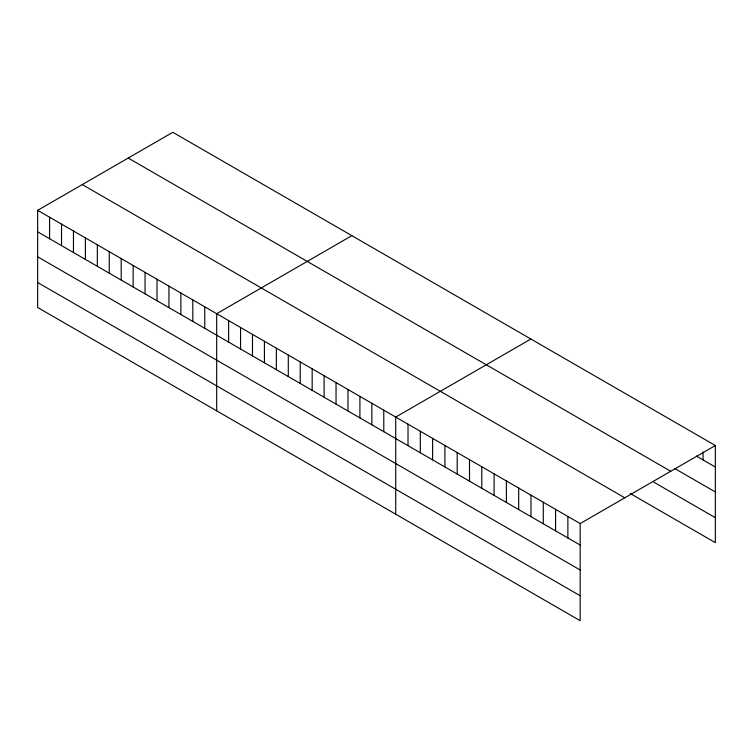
<?xml version="1.0" encoding="UTF-8"?>
<svg xmlns="http://www.w3.org/2000/svg" width="753" height="753" viewBox="0 0 753 753"><rect width="100%" height="100%" fill="white"/><g stroke="black" fill="none" stroke-linecap="round" stroke-linejoin="round"><path stroke-width="1.13" d="M37.65 210.341L580.177 523.57L580.177 620.698L37.65 307.478L37.65 210.341L172.823 132.302L715.35 445.522L715.35 542.659L630.214 493.507M351.858 235.661L216.685 313.709L216.685 410.837M530.893 339.029L395.72 417.068L395.72 514.205M580.177 523.57L715.35 445.522M696.431 456.102L715.35 467.02M674.679 468.498L715.35 491.982M128.217 158.055L670.744 471.274M653.868 482.202L715.35 517.697M82.256 184.589L624.783 497.808M37.65 231.839L580.177 545.068M37.65 256.801L580.177 570.021M37.65 282.516L580.177 595.745M703.057 451.998L703.057 459.923M567.875 516.464L567.875 537.962M555.582 509.367L555.582 530.865M543.28 502.27L543.28 523.768M530.987 495.163L530.987 516.662M518.685 488.066L518.685 509.565M506.393 480.969L506.393 502.467M494.1 473.863L494.1 495.37M481.798 466.766L481.798 488.264M469.505 459.669L469.505 481.167M457.203 452.572L457.203 474.07M444.91 445.465L444.91 466.964M432.608 438.368L432.608 459.867M420.315 431.271L420.315 452.769M408.013 424.165L408.013 445.672M383.785 410.178L383.785 431.676M371.85 403.288L371.85 424.786M359.906 396.398L359.906 417.896M347.971 389.508L347.971 411.006M336.036 382.618L336.036 404.116M324.101 375.728L324.101 397.226M312.166 368.829L312.166 390.336M300.231 361.939L300.231 383.437M288.295 355.049L288.295 376.547M276.36 348.159L276.36 369.657M264.425 341.269L264.425 362.767M252.49 334.379L252.49 355.877M240.555 327.489L240.555 348.987M228.62 320.599L228.62 342.097M204.75 306.81L204.75 328.317M192.815 299.92L192.815 321.418M180.88 293.03L180.88 314.528M168.945 286.14L168.945 307.638M157.01 279.25L157.01 300.748M145.065 272.36L145.065 293.858M133.13 265.47L133.13 286.968M121.195 258.58L121.195 280.078M109.26 251.69L109.26 273.188M97.325 244.8L97.325 266.298M85.39 237.901L85.39 259.409M73.455 231.011L73.455 252.509M61.52 224.121L61.52 245.619M49.585 217.231L49.585 238.729"/></g></svg>
